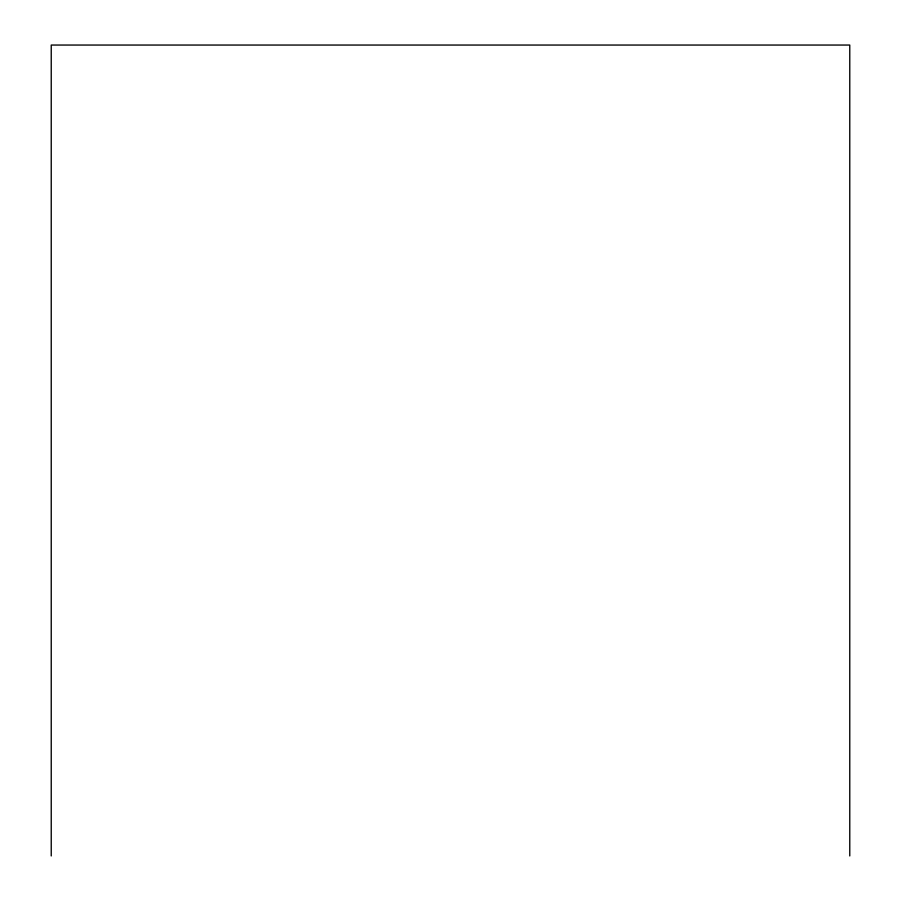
<?xml version="1.0" encoding="UTF-8"?>
<svg xmlns="http://www.w3.org/2000/svg" width="901" height="901" viewBox="0 0 901 901"><rect width="100%" height="100%" fill="white"/><g stroke="black" fill="none" stroke-linecap="round" stroke-linejoin="round"><path stroke-width="1.35" d="M849.767 855.95L849.767 45.05L51.233 45.05L51.233 855.95"/></g></svg>
